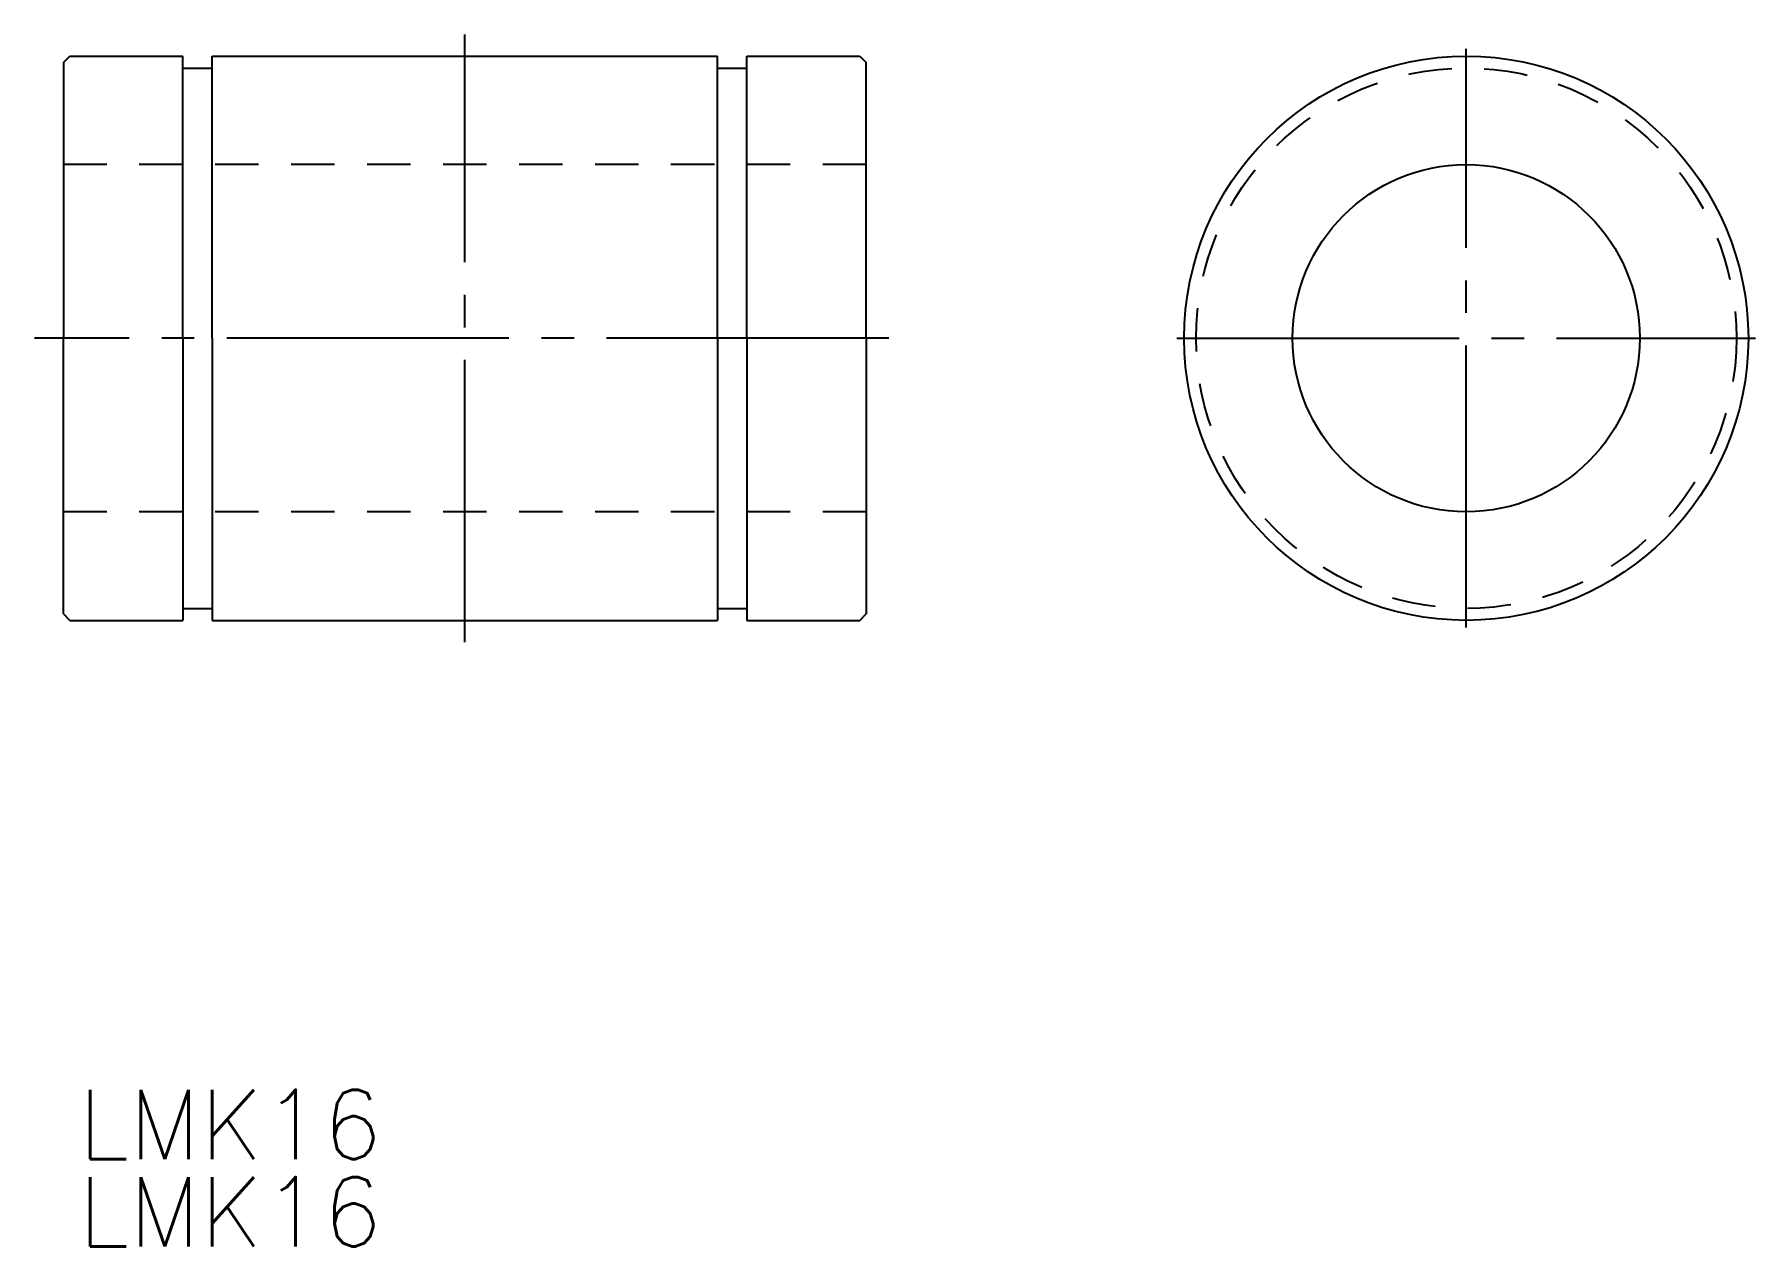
# Model space of a CAD drawing. Extents: x 111.8 to 191.1, y 114 to 169.8.
import ezdxf

# ---------------------------------------------------------------- set-up
doc = ezdxf.new("R2010")
doc.units = 0
doc.linetypes.add('CENTER', pattern=[17.5, 13, -1.5, 1.5, -1.5])
doc.linetypes.add('DASHED', pattern=[3.5, 2, -1.5])
doc.layers.get('0').update_dxf_attribs({"linetype": 'CONTINUOUS'})
doc.layers.add('CENTER', color=1, linetype='CENTER')
doc.styles.get("Standard").update_dxf_attribs({"font": 'txt.shx', "bigfont": '@extfont2.shx'})

msp = doc.modelspace()

# ---------------------------------------------------------------- linework, layer by layer
at = {"color": 7, "linetype": 'CONTINUOUS'}
for p, q in [((113.085, 168.526), (113.385, 168.826)), ((113.085, 168.526), (113.085, 155.826)), ((113.385, 168.826), (118.585, 168.826)), ((118.585, 155.826), (118.585, 168.826)), ((118.585, 168.276), (119.935, 168.276)), ((119.935, 155.826), (119.935, 168.826)), ((119.935, 168.826), (143.235, 168.826)), ((143.235, 155.826), (143.235, 168.826)), ((143.235, 168.276), (144.585, 168.276)), ((144.585, 155.826), (144.585, 168.826)), ((144.585, 168.826), (149.785, 168.826)), ((149.785, 168.826), (150.085, 168.526)), ((150.085, 155.826), (150.085, 168.526)), ((113.085, 143.126), (113.085, 155.826)), ((118.585, 155.826), (118.585, 142.826)), ((119.935, 155.826), (119.935, 142.826)), ((143.235, 155.826), (143.235, 142.826)), ((144.585, 155.826), (144.585, 142.826)), ((150.085, 155.826), (150.085, 143.126)), ((113.085, 143.126), (113.385, 142.826)), ((113.385, 142.826), (118.585, 142.826)), ((118.585, 143.376), (119.935, 143.376)), ((119.935, 142.826), (143.235, 142.826)), ((143.235, 143.376), (144.585, 143.376)), ((144.585, 142.826), (149.785, 142.826)), ((149.785, 142.826), (150.085, 143.126))]:
    msp.add_line(p, q, dxfattribs=at)
at = {"color": 3, "linetype": 'DASHED'}
for p, q in [((150.085, 163.826), (113.085, 163.826)), ((150.085, 147.826), (113.085, 147.826))]:
    msp.add_line(p, q, dxfattribs=at)
at = {"color": 7, "linetype": 'CONTINUOUS'}
for radius in [13, 8]:
    msp.add_circle((177.733, 155.826), radius, dxfattribs=at)
at = {"color": 3, "linetype": 'DASHED'}
msp.add_circle((177.733, 155.826), 12.45, dxfattribs=at)
at = {"layer": 'CENTER', "color": 1, "linetype": 'CENTER'}
for p, q in [((131.585, 141.826), (131.585, 169.826)), ((177.733, 142.493), (177.733, 169.16)), ((151.118, 155.826), (111.751, 155.826)), ((164.4, 155.826), (191.066, 155.826))]:
    msp.add_line(p, q, dxfattribs=at)

# ---------------------------------------------------------------- texts
at = {"color": 7, "linetype": 'CONTINUOUS'}
for p in [(113.778, 117.995), (113.778, 113.97)]:
    msp.add_text('LMK16', height=3.2, dxfattribs=at).set_placement(p)

doc.saveas('drawing.dxf')
